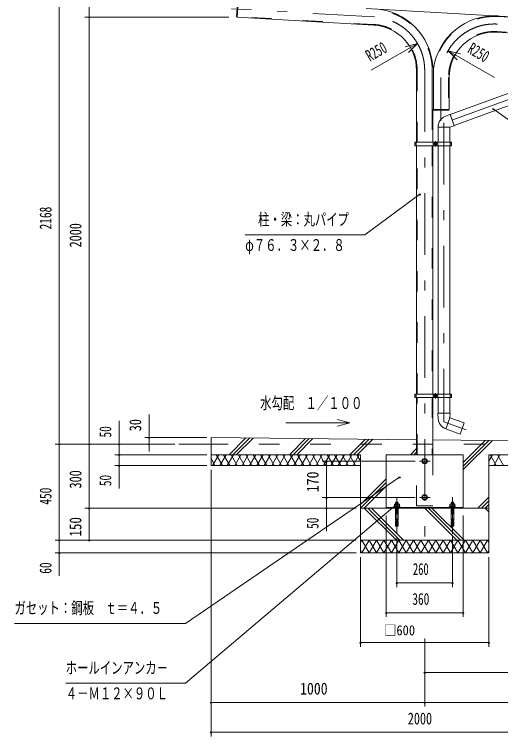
# Model space of a CAD drawing. Units: millimetres, scale not verified, with parts at other scales. Extents: x -23448 to 23452, y -10500 to 10500.
# Drawn here: x 11690 to 17378, y -2830 to 5625 of the extents above; entities that cross this region are included whole.
import ezdxf
from ezdxf.enums import TextEntityAlignment as Align

# ---------------------------------------------------------------- set-up
doc = ezdxf.new("R2010")
doc.units = ezdxf.units.MM
doc.header["$LTSCALE"] = 60
doc.linetypes.add('USER2', pattern=[10, 4, -6])
doc.linetypes.add('USER3', pattern=[24, 12, -5, 2, -5])
for name, color, linetype, lineweight in [('0-6_2-0BOLD', 7, 'Continuous', 18), ('0-7_2-1HIDDEN', 3, 'USER2', 18), ('0-8_2-2CENTER', 3, 'USER3', 18), ('0-9_2-4THIN', 4, 'Continuous', 18), ('0-A_2-5DIM', 3, 'Continuous', 18), ('0-B_2-6HATCH', 2, 'Continuous', 18)]:
    doc.layers.add(name, color=color, linetype=linetype, lineweight=lineweight)
doc.styles.add('ＭＳ ゴシック', font='')
doc.styles.get('ＭＳ ゴシック').set_extended_font_data('MS Gothic')

msp = doc.modelspace()

# ---------------------------------------------------------------- linework, layer by layer
at = {"layer": '0-6_2-0BOLD'}
for p, q in [((14312.53, 5987.57), (14290.08, 5598.2)), ((14320.52, 5987.11), (14297.76, 5592.5)), ((18651.52, 5532.54), (15806.26, 5696.59)), ((14290.08, 5598.2), (14298.06, 5597.74)), ((14297.76, 5592.5), (15895.7, 5500.37)), ((18640.54, 5342.11), (17336.44, 5417.3)), ((16788.61, 4454.9), (18778.95, 5179.33)), ((16593.08, 4513.56), (16593.08, 5013.56)), ((16394.83, 4971.62), (16394.83, 4128.77)), ((16776.33, 4513.56), (16776.33, 4888.56)), ((16585.58, 4128.77), (16585.58, 4513.56)), ((16787.33, 4458.43), (16728.24, 4432.24)), ((16836.92, 4322.17), (16787.33, 4458.43)), ((16646.46, 4306.54), (16646.46, 4128.77)), ((16783.96, 4128.77), (16783.96, 4306.88)), ((16390.83, 4108.77), (16375.58, 4108.77)), ((16390.83, 4128.77), (16390.83, 4088.77)), ((16394.83, 4088.77), (16394.83, 1180.9)), ((16585.58, 1180.9), (16585.58, 4088.77)), ((16589.58, 4088.77), (16589.58, 4128.77)), ((16642.45, 4128.77), (16642.45, 4088.77)), ((16646.46, 4088.77), (16646.46, 1180.9)), ((16783.96, 1180.9), (16783.96, 4088.77)), ((16787.96, 4088.77), (16787.96, 4128.77)), ((16803.21, 4108.77), (16787.96, 4108.77)), ((16375.58, 1160.9), (16390.83, 1160.9)), ((16390.83, 1180.9), (16390.83, 1140.9)), ((16394.83, 1140.9), (16394.83, 469.93)), ((16585.58, 469.93), (16585.58, 1140.9)), ((16589.58, 1140.9), (16589.58, 1180.9)), ((16642.45, 1180.9), (16642.45, 1140.9)), ((16646.46, 1140.9), (16646.46, 957.49)), ((16783.96, 957.49), (16783.96, 1140.9)), ((16787.96, 1140.9), (16787.96, 1180.9)), ((16787.96, 1160.9), (16803.21, 1160.9)), ((16642.7, 957.49), (16647.11, 893.01)), ((13990.2, 594.93), (13615.2, 594.93)), ((13990.2, 669.93), (13990.2, 344.93)), ((16394.83, 645.88), (13990.21, 669.93)), ((18686.83, 622.96), (16585.58, 643.98)), ((15740.21, 469.93), (13990.21, 469.93)), ((16940.21, -155.07), (16940.21, 469.93)), ((13990.21, 344.93), (15740.21, 344.93)), ((18490.2, 344.93), (17240.21, 344.93)), ((17240.21, -155.07), (15740.21, -155.07)), ((16040.21, -147.07), (16940.21, -147.07)), ((16137.01, -141.07), (16137.01, -133.57)), ((16150.21, -109.57), (16150.21, -91.57)), ((16150.21, -294.06), (16150.21, -155.07)), ((16150.48, -133.56), (16150.49, -112.28)), ((16157.71, -133.56), (16165.21, -141.07)), ((16165.21, -133.57), (16172.71, -141.06)), ((16179.94, -112.28), (16179.94, -133.57)), ((16180.21, -91.57), (16180.21, -109.57)), ((16193.41, -133.57), (16193.41, -141.07)), ((16202.71, -147.07), (16202.71, -141.07)), ((16787.01, -141.07), (16787.01, -133.57)), ((16800.21, -109.57), (16800.21, -91.57)), ((16800.49, -133.56), (16800.49, -112.28)), ((16815.21, -141.07), (16807.71, -133.56)), ((16822.71, -141.06), (16815.21, -133.57)), ((16830.21, -91.57), (16825.71, -87.07)), ((16829.93, -112.28), (16829.93, -133.57)), ((16843.41, -133.57), (16843.41, -141.07)), ((16852.71, -147.07), (16852.71, -141.07)), ((16180.21, -220.97), (16150.21, -220.97)), ((16830.21, -220.97), (16800.21, -220.97)), ((16150.21, -294.06), (16162.21, -294.06)), ((16162.21, -300.06), (16150.21, -300.06)), ((16162.21, -318.06), (16150.21, -318.06)), ((16180.21, -330.06), (16168.21, -330.06)), ((16168.21, -336.06), (16180.21, -336.06)), ((16180.21, -300.06), (16177.21, -294.06)), ((16180.21, -318.06), (16177.21, -312.06)), ((16803.21, -294.06), (16800.21, -300.06)), ((16803.21, -312.06), (16800.21, -318.06)), ((16803.21, -330.06), (16800.21, -336.06)), ((16830.21, -318.06), (16818.21, -318.06)), ((16830.21, -300.06), (16827.21, -294.06)), ((16830.21, -336.06), (16827.21, -330.06)), ((16150.21, -354.06), (16153.21, -348.06)), ((16177.21, -348.06), (16180.21, -354.06)), ((16803.21, -348.06), (16800.21, -354.06)), ((16830.21, -354.06), (16827.21, -348.06)), ((15740.21, -530.07), (17240.21, -530.07))]:
    msp.add_line(p, q, dxfattribs=at)
for points in [[(18778.95, 5179.32), (18825.98, 5050.12), (16835.64, 4325.7)], [(16593.08, 5013.56), (16578.08, 5013.56), (16578.08, 4513.56), (16776.33, 4513.56)], [(16590.96, 4513.56), (16590.96, 4505.56), (16770.96, 4505.56), (16770.96, 4513.56)], [(16836.92, 4322.17), (16783.96, 4306.88), (16646.46, 4306.88)], [(16642.7, 957.49), (16787.71, 957.49), (16783.97, 902.49), (16736.94, 773.29)], [(16737.26, 773.17), (16904.3, 712.37), (16951.33, 841.58), (16783.97, 902.49)], [(15740.21, 469.93), (15740.21, -680.07), (17240.21, -680.07), (17240.21, 469.93), (18490.2, 469.93), (18490.2, -530.07)], [(16940.21, 469.93), (16040.21, 469.93), (16040.21, -155.07)], [(16202.71, -141.07), (16127.71, -141.06), (16127.71, -147.07)], [(16180.21, -155.07), (16180.21, -294.06), (16168.21, -294.06)], [(16852.71, -141.07), (16777.71, -141.06), (16777.71, -147.07)], [(16825.71, -87.07), (16804.71, -87.07), (16800.21, -91.57), (16830.21, -91.57), (16830.21, -109.57)], [(16800.21, -155.07), (16800.21, -294.06), (16812.21, -294.06)], [(16818.21, -294.06), (16830.21, -294.06), (16830.21, -155.07)], [(16162.21, -354.06), (16150.21, -354.06), (16150.21, -366.07), (16162.21, -366.07), (16162.21, -282.06), (16168.21, -282.06), (16168.21, -366.07), (16180.21, -366.07), (16180.21, -354.06), (16168.21, -354.06)], [(16162.21, -312.06), (16150.21, -312.06), (16150.21, -300.06), (16153.21, -294.06)], [(16153.21, -312.06), (16150.21, -318.06), (16150.21, -330.06), (16162.21, -330.06)], [(16162.21, -336.06), (16150.21, -336.06), (16153.21, -330.06)], [(16150.21, -336.06), (16150.21, -348.06), (16162.21, -348.06)], [(16168.21, -300.06), (16180.21, -300.06), (16180.21, -312.06), (16168.21, -312.06)], [(16180.21, -330.06), (16180.21, -318.06), (16168.21, -318.06)], [(16168.21, -348.06), (16180.21, -348.06), (16180.21, -336.06), (16177.21, -330.06)], [(16812.21, -354.06), (16800.21, -354.06), (16800.21, -366.07), (16812.21, -366.07), (16812.21, -282.06)], [(16812.21, -300.06), (16800.21, -300.06), (16800.21, -312.06), (16812.21, -312.06)], [(16812.21, -318.06), (16800.21, -318.06), (16800.21, -330.06), (16812.21, -330.06)], [(16812.21, -336.06), (16800.21, -336.06), (16800.21, -348.06), (16812.21, -348.06)], [(16812.21, -282.06), (16818.21, -282.06), (16818.21, -366.07), (16830.21, -366.07), (16830.21, -354.06), (16818.21, -354.06)], [(16818.21, -312.06), (16830.21, -312.06), (16830.21, -300.06), (16818.21, -300.06)], [(16818.21, -330.06), (16830.21, -330.06), (16830.21, -318.06), (16827.21, -312.06)], [(16818.21, -348.06), (16830.21, -348.06), (16830.21, -336.06), (16818.21, -336.06)]]:
    msp.add_lwpolyline(points, dxfattribs=at)
for points in [[(16803.21, 4128.77), (16375.58, 4128.77), (16375.58, 4088.77), (16803.21, 4088.77)], [(16628.52, 4115.99), (16616.02, 4123.21), (16603.52, 4115.99), (16603.52, 4101.56), (16616.02, 4094.34), (16628.52, 4101.56)], [(16375.58, 1140.9), (16375.58, 1180.9), (16803.21, 1180.9), (16803.21, 1140.9)], [(16603.52, 1153.69), (16603.52, 1168.12), (16616.02, 1175.34), (16628.52, 1168.12), (16628.52, 1153.68), (16616.02, 1146.47)], [(16465.21, 409.36), (16465.21, 380.5), (16490.21, 366.06), (16515.21, 380.49), (16515.21, 409.36), (16490.21, 423.8)], [(16515.21, -44.51), (16515.21, -15.64), (16490.21, -1.2), (16465.21, -15.64), (16465.21, -44.51), (16490.21, -58.94)], [(16194.65, -133.57), (16194.65, -112.28), (16189.96, -109.57), (16140.46, -109.57), (16135.76, -112.28), (16135.76, -133.57)], [(16180.21, -91.57), (16150.21, -91.57), (16154.71, -87.07), (16175.71, -87.07)], [(16844.65, -133.57), (16844.65, -112.28), (16839.96, -109.57), (16790.46, -109.57), (16785.76, -112.28), (16785.76, -133.57)]]:
    msp.add_lwpolyline(points, close=True, dxfattribs=at)
for centre, radius in [((16616.02, 4108.77), 15.62), ((16616.02, 4108.77), 12.25), ((16616.02, 1160.9), 15.62), ((16616.02, 1160.9), 12.25), ((16490.21, 394.93), 31.25), ((16490.21, 394.93), 24.5), ((16490.21, -30.07), 31.25), ((16490.21, -30.07), 24.5)]:
    msp.add_circle(centre, radius, dxfattribs=at)
for centre, radius, start, end in [((15865.2, 4971.62), 720.38, 3.33707, 86.70007), ((17305.96, 4888.56), 720.38, 86.70003, 171.72519), ((15865.2, 4971.62), 529.62, 0, 86.7), ((17305.96, 4888.56), 529.62, 86.7, 180), ((16783.96, 4306.54), 137.5, 113.90576, 180), ((16784.29, 902.38), 137.5, 183.90576, 250), ((16143.12, -120.92), 11.35, 49.57169, 90), ((16165.21, -150.9), 41.34, 69.1357, 110.8643), ((16187.3, -120.92), 11.35, 90, 130.43115), ((16793.13, -120.92), 11.35, 49.57169, 90), ((16815.21, -150.9), 41.34, 69.1357, 110.8643), ((16837.29, -120.92), 11.35, 90, 130.43115)]:
    msp.add_arc(centre, radius, start, end, dxfattribs=at)
at = {"layer": '0-7_2-1HIDDEN'}
for p, q in [((15896.1, 5507.36), (14298.17, 5599.49)), ((17343.5, 5600.94), (18651.12, 5525.55)), ((18640.95, 5349.09), (17336.84, 5424.29)), ((16401.83, 4128.77), (16401.83, 4971.62)), ((16769.33, 4888.56), (16769.33, 4513.56)), ((16578.58, 4513.56), (16578.58, 4128.77)), ((16401.83, 1180.9), (16401.83, 4088.77)), ((16578.58, 4088.77), (16578.58, 1180.9)), ((16401.83, 469.93), (16401.83, 1140.9)), ((16578.58, 1140.9), (16578.58, 469.93)), ((18990.21, 594.93), (13990.21, 594.93))]:
    msp.add_line(p, q, dxfattribs=at)
msp.add_lwpolyline([(16585.58, 469.93), (16585.58, -130.07), (16394.83, -130.07), (16394.83, 469.93)], dxfattribs=at)
for centre, radius, start, end in [((15865.2, 4971.62), 713.38, 2.14293, 86.70006), ((17305.96, 4888.56), 713.38, 86.98364, 177.85976), ((15865.21, 4971.62), 536.62, 0, 86.7), ((17305.96, 4888.56), 536.62, 86.7, 180)]:
    msp.add_arc(centre, radius, start, end, dxfattribs=at)
at = {"layer": '0-8_2-2CENTER'}
for p, q in [((15901.19, 5595.58), (14228.96, 5692.01)), ((18778.82, 5429.66), (17341.94, 5512.52)), ((16490.21, 4971.62), (16490.21, -718.2)), ((16680.96, 4888.56), (16680.96, 4380.56)), ((16584.77, 4108.77), (16647.27, 4108.77)), ((16616.02, 4140.02), (16616.02, 4077.52)), ((16616.02, 1129.65), (16616.02, 1192.15)), ((16584.77, 1160.9), (16647.27, 1160.9)), ((16552.71, 394.93), (16427.71, 394.93)), ((16165.21, -455.32), (16165.21, -27.89)), ((16427.71, -30.07), (16552.71, -30.07)), ((16815.21, -27.89), (16815.21, -455.32))]:
    msp.add_line(p, q, dxfattribs=at)
msp.add_lwpolyline([(18847.7, 5665.67), (18847.7, 5131.19), (16715.21, 4355.02), (16715.21, 854.36), (16974.58, 759.95)], dxfattribs=at)
for centre, start, end in [((15865.2, 4971.62), 0, 86.69983), ((17305.96, 4888.56), 86.70003, 180)]:
    msp.add_arc(centre, 625, start, end, dxfattribs=at)
at = {"layer": '0-9_2-4THIN'}
for p, q in [((16153.21, -109.57), (16153.21, -88.56)), ((16177.21, -88.56), (16177.21, -109.57)), ((16803.21, -109.57), (16803.21, -88.56)), ((16827.21, -88.56), (16827.21, -109.57))]:
    msp.add_line(p, q, dxfattribs=at)
for points in [[(16150.21, -226.17), (16153.21, -220.97), (16153.21, -155.07)], [(16177.21, -155.07), (16177.21, -220.97), (16180.21, -226.17)], [(16803.21, -155.07), (16803.22, -220.97), (16800.21, -226.17)], [(16830.21, -226.17), (16827.21, -220.97), (16827.21, -155.07)]]:
    msp.add_lwpolyline(points, dxfattribs=at)
at = {"layer": '0-A_2-5DIM'}
for p, q in [((12215.2, 6014.93), (12215.2, -950.06)), ((12565.19, -530.06), (12565.19, 6014.93)), ((14197.69, 5594.93), (12515.2, 5594.93)), ((12575.19, 5594.93), (12555.19, 5594.93)), ((16261.58, 5245.3), (16406.47, 5284.12)), ((16909.58, 5162.23), (16764.69, 5201.06)), ((17302.37, 4521.5), (17282.37, 4521.5)), ((16435.19, 3520.34), (15790.21, 3044.93)), ((16445.19, 3520.34), (16425.19, 3520.34)), ((15790.21, 3044.93), (14390.21, 3044.93)), ((13265.2, 507.96), (13265.2, 939.93)), ((12915.2, 864.93), (12915.2, 74.93)), ((15615.2, 844.93), (15470.31, 806.11)), ((13565.2, 594.93), (12165.2, 594.93)), ((12225.2, 594.93), (12205.2, 594.93)), ((12575.19, 594.93), (12555.19, 594.93)), ((12925.2, 594.93), (12905.2, 594.93)), ((13940.21, 669.93), (13215.2, 669.93)), ((13275.2, 669.93), (13255.2, 669.93)), ((13275.2, 594.93), (13255.2, 594.93)), ((13940.21, 469.93), (12865.2, 469.93)), ((12925.2, 469.93), (12905.2, 469.93)), ((12865.2, 344.93), (13940.21, 344.93)), ((12925.2, 344.93), (12905.2, 344.93)), ((16377.71, 394.93), (15290.21, 394.93)), ((15350.21, 394.93), (15330.21, 394.93)), ((15340.21, 394.93), (15340.21, -425.07)), ((13990.21, 294.93), (13990.21, -2830.07)), ((16205.34, 207.69), (16185.34, 207.69)), ((15290.21, -30.07), (16377.71, -30.07)), ((15350.21, -30.07), (15330.21, -30.07)), ((15690.21, -155.07), (12515.2, -155.07)), ((12575.19, -155.07), (12555.19, -155.07)), ((15350.21, -155.07), (15330.21, -155.07)), ((16176.7, -104.7), (16156.7, -104.7)), ((16040.21, -1430.07), (16040.21, -243.53)), ((16940.21, -243.53), (16940.21, -1430.07)), ((16165.21, -1080.07), (16165.21, -489.99)), ((16815.21, -489.99), (16815.21, -1080.07)), ((12165.2, -530.06), (15690.21, -530.06)), ((12225.2, -530.06), (12205.2, -530.06)), ((12575.19, -530.06), (12555.19, -530.06)), ((12165.2, -680.06), (15690.21, -680.06)), ((12225.2, -680.06), (12205.2, -680.06)), ((15740.21, -730.07), (15740.21, -1780.07)), ((17240.21, -1780.07), (17240.21, -730.06)), ((16175.21, -1030.07), (16155.21, -1030.07)), ((16815.21, -1030.07), (16165.21, -1030.07)), ((16825.21, -1030.07), (16805.21, -1030.07)), ((16050.21, -1380.07), (16030.21, -1380.07)), ((16940.21, -1380.07), (16040.21, -1380.07)), ((16950.21, -1380.07), (16930.21, -1380.07)), ((16490.21, -1680.07), (16490.21, -2480.07)), ((15750.21, -1730.07), (15730.21, -1730.07)), ((15740.21, -1730.07), (17240.21, -1730.07)), ((17250.21, -1730.07), (17230.21, -1730.07)), ((16500.21, -2080.07), (16480.21, -2080.07)), ((16490.21, -2080.07), (19382.7, -2080.07)), ((14000.21, -2430.07), (13980.21, -2430.07)), ((18990.2, -2430.07), (13990.21, -2430.07)), ((16500.21, -2430.07), (16480.21, -2430.07)), ((14000.21, -2780.07), (13980.21, -2780.07)), ((13990.21, -2780.07), (18990.2, -2780.07))]:
    msp.add_line(p, q, dxfattribs=at)
for points in [[(15865.2, 4971.62), (16406.47, 5284.12), (16300.41, 5178.06)], [(17305.96, 4888.56), (16764.69, 5201.06), (16870.76, 5094.99)], [(17292.37, 4521.5), (17890.21, 4094.93), (19890.21, 4094.93)], [(15470.31, 883.75), (15615.2, 844.93), (14865.2, 844.93)], [(11690.21, -1505.07), (13690.21, -1505.07), (16195.34, 207.69)], [(16166.7, -104.7), (13690.21, -2205.07), (12290.21, -2205.07)]]:
    msp.add_lwpolyline(points, dxfattribs=at)
for centre in [(12565.19, 5594.93), (17292.37, 4521.5), (16435.19, 3520.34), (12215.2, 594.93), (12565.19, 594.93), (12915.2, 594.93), (13265.2, 669.93), (13265.2, 594.93), (12915.2, 469.93), (12915.2, 344.93), (15340.21, 394.93), (16195.34, 207.69), (15340.21, -30.07), (12565.19, -155.07), (15340.21, -155.07), (16166.7, -104.7), (12215.2, -530.06), (12565.19, -530.06), (12215.2, -680.06), (16165.21, -1030.07), (16815.21, -1030.07), (16040.21, -1380.07), (16940.21, -1380.07), (15740.21, -1730.07), (17240.21, -1730.07), (16490.21, -2080.07), (13990.21, -2430.07), (16490.21, -2430.07), (13990.21, -2780.07)]:
    msp.add_arc(centre, 10, 180, 0, dxfattribs=at)
at = {"layer": '0-B_2-6HATCH'}
for p, q in [((14397.39, 665.86), (14201.46, 469.93)), ((14243.89, 469.93), (14439.4, 665.44)), ((14481.4, 665.02), (14286.31, 469.93)), ((15097.5, 658.86), (14908.57, 469.93)), ((14950.99, 469.93), (15139.5, 658.44)), ((14993.42, 469.93), (15181.51, 658.02)), ((15615.68, 469.93), (15797.6, 651.86)), ((15658.1, 469.93), (15839.61, 651.44)), ((15881.61, 651.02), (15700.53, 469.93)), ((17197.81, 637.85), (16940.21, 380.25)), ((16940.21, 337.82), (17239.82, 637.43)), ((17281.83, 637.01), (16940.21, 295.4)), ((16394.83, 541.98), (16322.78, 469.93)), ((13993.17, 469.93), (13990.2, 464.8)), ((13990.2, 425.06), (14036.47, 344.93)), ((14007.6, 344.93), (14079.77, 469.93)), ((14050.9, 469.93), (14123.07, 344.93)), ((14094.2, 344.93), (14166.37, 469.93)), ((14137.5, 469.93), (14209.67, 344.93)), ((14180.81, 344.93), (14252.97, 469.93)), ((14224.11, 469.93), (14296.27, 344.93)), ((14267.41, 344.93), (14339.58, 469.93)), ((14310.71, 469.93), (14382.88, 344.93)), ((14354.01, 344.93), (14426.18, 469.93)), ((14397.31, 469.93), (14469.48, 344.93)), ((14440.61, 344.93), (14512.78, 469.93)), ((14483.91, 469.93), (14556.08, 344.93)), ((14527.22, 344.93), (14599.38, 469.93)), ((14570.52, 469.93), (14642.69, 344.93)), ((14613.82, 344.93), (14685.99, 469.93)), ((14657.12, 469.93), (14729.29, 344.93)), ((14700.42, 344.93), (14772.59, 469.93)), ((14743.72, 469.93), (14815.89, 344.93)), ((14787.02, 344.93), (14859.19, 469.93)), ((14830.33, 469.93), (14902.49, 344.93)), ((14873.63, 344.93), (14945.8, 469.93)), ((14916.93, 469.93), (14989.1, 344.93)), ((14960.23, 344.93), (15032.4, 469.93)), ((15003.53, 469.93), (15075.7, 344.93)), ((15046.83, 344.93), (15119, 469.93)), ((15090.13, 469.93), (15162.3, 344.93)), ((15133.43, 344.93), (15205.6, 469.93)), ((15176.74, 469.93), (15248.91, 344.93)), ((15220.04, 344.93), (15292.21, 469.93)), ((15263.34, 469.93), (15335.51, 344.93)), ((15306.64, 344.93), (15378.81, 469.93)), ((15349.94, 469.93), (15422.11, 344.93)), ((15393.24, 344.93), (15465.41, 469.93)), ((15436.54, 469.93), (15508.71, 344.93)), ((15479.85, 344.93), (15552.01, 469.93)), ((15523.14, 469.93), (15595.32, 344.93)), ((15566.45, 344.93), (15638.62, 469.93)), ((15681.92, 344.93), (15609.75, 469.93)), ((15725.22, 469.93), (15653.05, 344.93)), ((15696.35, 469.93), (15740.21, 393.97)), ((16365.21, 469.93), (16394.83, 499.55)), ((17240.21, 393.97), (17284.06, 469.93)), ((17255.2, 469.93), (17327.37, 344.93)), ((17298.5, 344.93), (17370.67, 469.93)), ((17341.8, 469.93), (17413.97, 344.93)), ((15740.21, 345.89), (15739.65, 344.93)), ((17240.76, 344.93), (17240.21, 345.89)), ((16040.21, 187.36), (15740.21, -112.64)), ((15740.21, -155.07), (16040.21, 144.93)), ((16040.21, 102.5), (15782.64, -155.07)), ((17112, -155.07), (17240.21, -26.86)), ((17240.21, -69.29), (17154.42, -155.07)), ((15783.57, -155.07), (16158.57, -530.07)), ((16201, -530.07), (15826, -155.07)), ((15868.42, -155.07), (16243.42, -530.07)), ((16490.67, -155.07), (16865.68, -530.07)), ((16908.1, -530.07), (16533.1, -155.07)), ((16575.53, -155.07), (16950.53, -530.07)), ((17196.85, -155.07), (17240.21, -111.71)), ((17240.21, -197.5), (17197.78, -155.07)), ((15740.21, -656.03), (15754.08, -680.07))]:
    msp.add_line(p, q, dxfattribs=at)
for points in [[(15840.69, -680.07), (15754.08, -530.07), (15740.21, -554.11)], [(15754.09, -680.07), (15840.69, -530.07), (15927.29, -680.07), (16013.89, -530.07), (16100.5, -680.07), (16187.1, -530.07)], [(16533.51, -680.07), (16446.91, -530.07), (16360.3, -680.07), (16273.7, -530.07), (16187.1, -680.07), (16100.5, -530.07), (16013.89, -680.07), (15927.29, -530.07), (15840.69, -680.07)], [(16187.1, -530.07), (16273.7, -680.07), (16360.3, -530.07), (16446.91, -680.07), (16533.51, -530.07), (16620.11, -680.07), (16706.71, -530.07), (16793.32, -680.07)], [(16706.71, -680.07), (16620.11, -530.07), (16533.51, -680.07)], [(16879.92, -680.07), (16793.32, -530.07), (16706.72, -680.07)], [(16793.32, -680.07), (16879.92, -530.07), (16966.52, -680.07)], [(17053.12, -680.07), (16966.52, -530.07), (16879.92, -680.07)], [(16966.52, -680.07), (17053.13, -530.07), (17139.72, -680.07)], [(17240.21, -656.03), (17226.33, -680.07), (17139.73, -530.07), (17053.13, -680.07)], [(17139.73, -680.07), (17226.33, -530.07), (17240.21, -554.11)]]:
    msp.add_lwpolyline(points, dxfattribs=at)

# ---------------------------------------------------------------- texts
at = {"layer": '0-A_2-5DIM', "color": 7, "style": 'ＭＳ ゴシック'}
for s, rotation, width, p in [('R250', 30, 0.65, (15871.77, 5033.15)), ('R250', 330, 0.65, (16959.82, 5146.13)), ('2168', 90, 0.7, (12165.2, 3108.03)), ('2000', 90, 0.75, (12515.2, 2897.41)), ('30', 90, 0.75, (13215.2, 744.85)), ('50', 90, 0.7, (12865.2, 671.56)), ('300', 90, 0.75, (12515.2, 74.97)), ('170', 90, 0.85, (15290.21, 31.7)), ('50', 90, 0.7, (12865.2, 101.56)), ('450', 90, 0.7, (12165.2, -114.97)), ('150', 90, 0.8, (12515.2, -487.94)), ('50', 90, 0.7, (15290.21, -398.44)), ('60', 90, 0.7, (12165.2, -923.86))]:
    msp.add_text(s, height=139.3, rotation=rotation, dxfattribs=dict(at, width=width)).set_placement(p, align=Align.BOTTOM_LEFT)
for s, height, width, p in [('柱・梁：丸パイプ', 139.3, 0.7, (14540.21, 3113.93)), ('φ７６．３×２．８', 139.3, 0.7, (14390.21, 2813.93)), ('水勾配\u3000１／１００', 139.3, 0.7, (14565.2, 963.93)), ('260', 139.3, 0.65, (16352.54, -980.07)), ('360', 139.3, 0.7, (16345.66, -1330.07)), ('ガセット：鋼板\u3000ｔ＝４．５', 139.3, 0.7, (11690.18, -1436.05)), ('□600', 118.4, 0.9, (16014.17, -1680.07)), ('ホールインアンカ－', 139.3, 0.7, (12290.18, -2136.04)), ('４－Ｍ１２×９０Ｌ', 139.3, 0.7, (12290.18, -2436.04)), ('1000', 139.3, 0.85, (15032.24, -2380.07)), ('2000', 139.3, 0.75, (16292.68, -2730.07))]:
    msp.add_text(s, height=height, dxfattribs=dict(at, width=width)).set_placement(p, align=Align.BOTTOM_LEFT)

doc.saveas('drawing.dxf')
